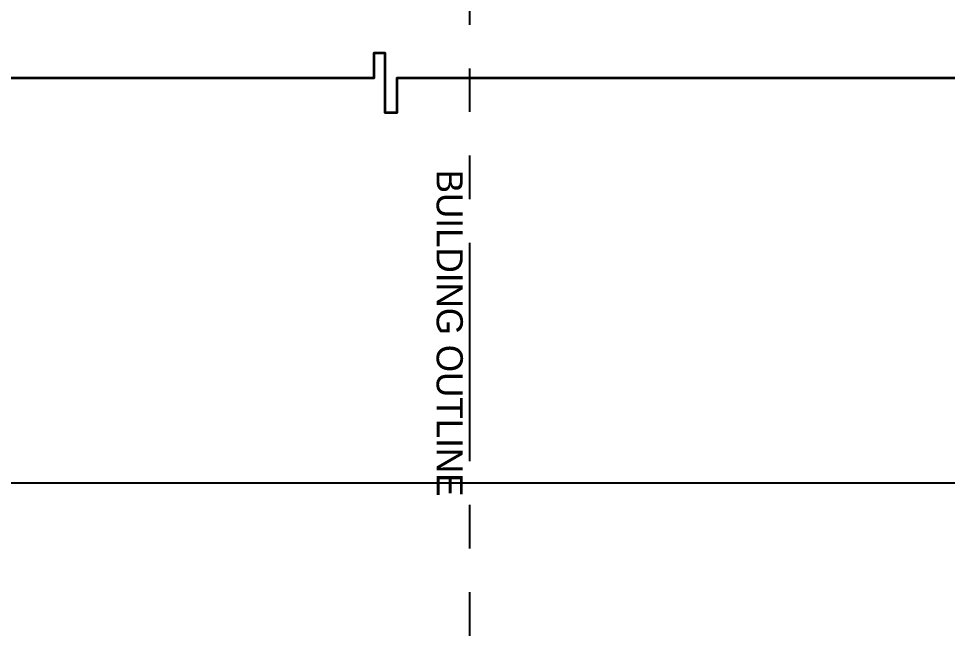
# Model space of a CAD drawing. Header units: millimetres. Extents: x 1066295 to 1300022, y -5734212 to -5454663.
# Drawn here: x 1190934 to 1196254, y -5682166 to -5678582 of the extents above; entities that cross this region are included whole.
import ezdxf

# ---------------------------------------------------------------- set-up
doc = ezdxf.new("R2010")
doc.units = ezdxf.units.MM
doc.header["$LTSCALE"] = 1000
doc.header["$MEASUREMENT"] = 0
for name, pattern in [('AUDIT_D_120904163729-0', [0]), ('T9_PROFILE SECTIONS$0$HIDDEN2', [0.1875, 0.125, -0.0625]), ('T9_PROFILE SECTIONS$0$T8_PROFILE SECTIONS$0$PHANTOM2', [1.25, 0.625, -0.125, 0.125, -0.125, 0.125, -0.125])]:
    doc.linetypes.add(name, pattern=pattern)
doc.layers.get('0').update_dxf_attribs({"linetype": 'AUDIT_D_120904163729-0'})
doc.layers.add('T9_PROFILE SECTIONS$0$LEVEL', color=7, linetype='Continuous')
doc.layers.add('T9_PROFILE SECTIONS$0$T8_PROFILE SECTIONS$0$A-BUILDING LINE TURNS HERE', color=252, linetype='T9_PROFILE SECTIONS$0$T8_PROFILE SECTIONS$0$PHANTOM2')
doc.layers.add('T9_PROFILE SECTIONS$0$T8_PROFILE SECTIONS$0$A-SLAB', color=3, linetype='Continuous', lineweight=35)
doc.layers.add('T9_PROFILE SECTIONS$0$T8_PROFILE SECTIONS$0$a-Text', color=4, linetype='Continuous', lineweight=0)
doc.styles.add('T9_PROFILE SECTIONS$0$T8_PROFILE SECTIONS$0$STANDARD', font='GOTHIC.TTF')

# ---------------------------------------------------------------- blocks, each defined once
blk = doc.blocks.new('T9_PROFILE SECTIONS$0$A$C04612184')
at = {"layer": 'T9_PROFILE SECTIONS$0$LEVEL', "color": 8, "linetype": 'T9_PROFILE SECTIONS$0$HIDDEN2', "ltscale": 5}
blk.add_line((89.8181, 10.665), (-67.8271, 10.665), dxfattribs=at)
blk = doc.blocks.new('T9_PROFILE SECTIONS')
at = {"layer": 'T9_PROFILE SECTIONS$0$T8_PROFILE SECTIONS$0$A-BUILDING LINE TURNS HERE', "ltscale": 2}
blk.add_line((1195262.7047, -5584968.3206, -0.01), (1195262.7047, -5679767.8713, -0.01), dxfattribs=at)
at = {"layer": 'T9_PROFILE SECTIONS$0$T8_PROFILE SECTIONS$0$A-SLAB', "linetype": 'ByBlock'}
blk.add_lwpolyline([(1188500.3952, -5676523.1551), (1194715.0811, -5676523.1551), (1194715.0811, -5676379.5556), (1194776.0282, -5676379.5556), (1194776.0282, -5676721.4418), (1194848.175, -5676721.4418), (1194848.175, -5676523.1551), (1200586.8866, -5676523.1551)], dxfattribs=at)
at = {"layer": 'T9_PROFILE SECTIONS$0$LEVEL', "linetype": 'ByBlock', "xscale": 1000, "yscale": 1000, "zscale": 1000}
blk.add_blockref('T9_PROFILE SECTIONS$0$A$C04612184', (1171279.5443, -5689510.054, -0.01), dxfattribs=at)
at = {"layer": 'T9_PROFILE SECTIONS$0$T8_PROFILE SECTIONS$0$a-Text', "linetype": 'ByBlock', "insert": (1195223.4215, -5678921.1026, -0.01), "char_height": 150, "width": 4718.082943, "attachment_point": 3, "rotation": 270, "style": 'T9_PROFILE SECTIONS$0$T8_PROFILE SECTIONS$0$STANDARD'}
blk.add_mtext('BUILDING OUTLINE ', dxfattribs=at)

msp = doc.modelspace()

# ---------------------------------------------------------------- block references
at = {"linetype": 'ByBlock'}
msp.add_blockref('T9_PROFILE SECTIONS', (-1745.2, -2398.4, 0.4), dxfattribs=at)

doc.saveas('drawing.dxf')
